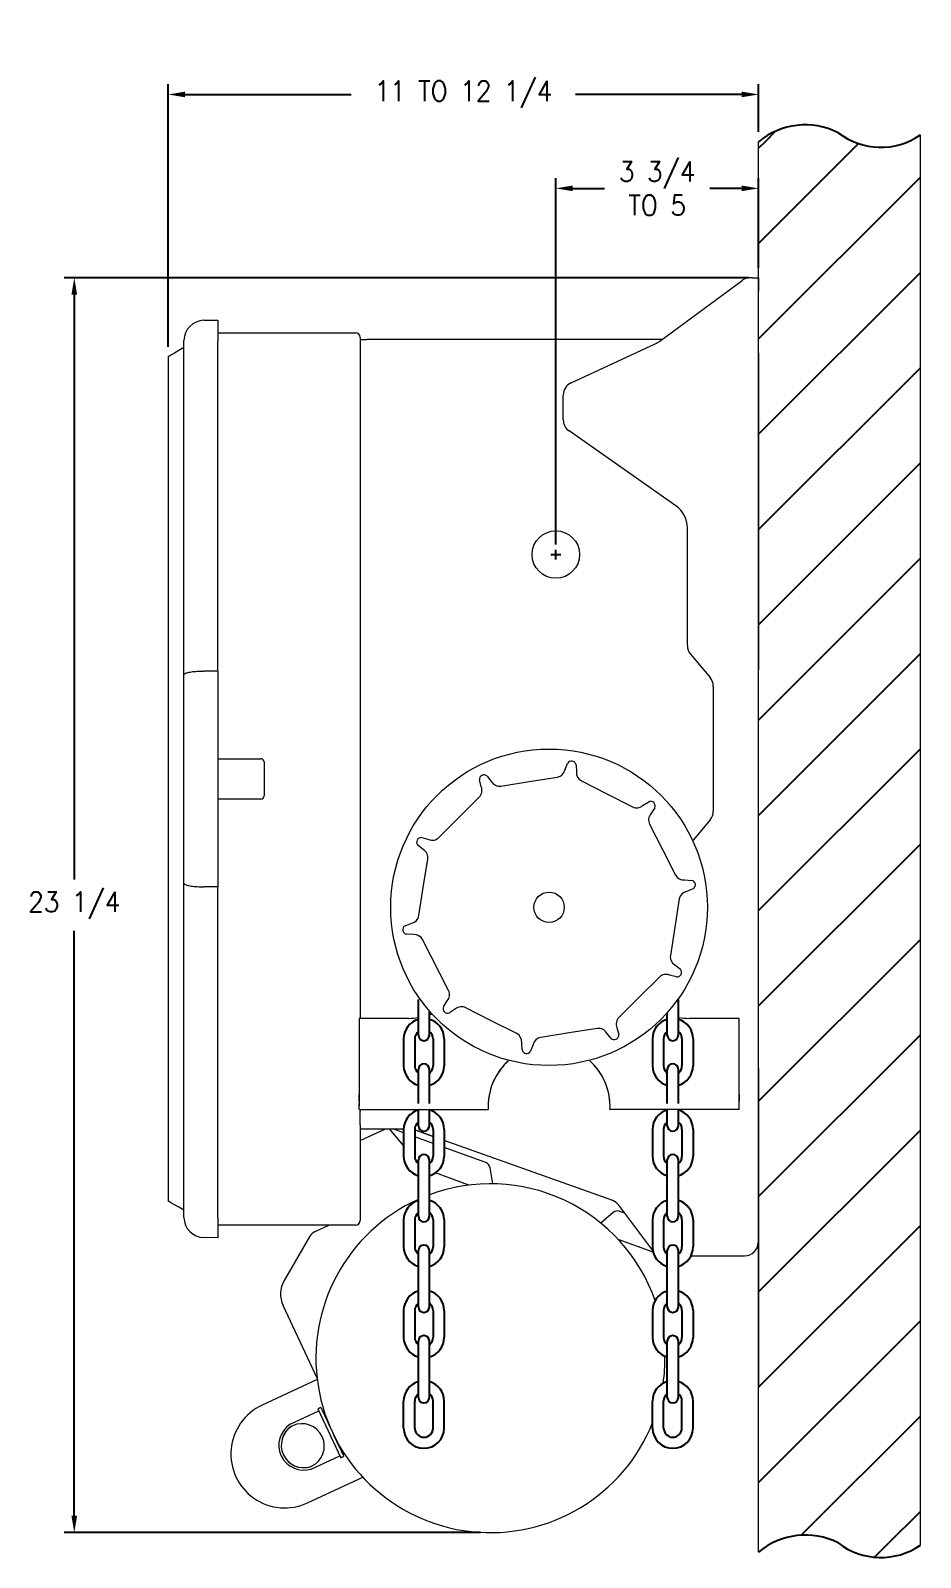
# Model space of a CAD drawing. Extents: x 2.2 to 51.7, y 8.3 to 42.6.
# Drawn here: x 35.23 to 51.72, y 10.17 to 38.49 of the extents above; entities that cross this region are included whole.
import ezdxf

# ---------------------------------------------------------------- set-up
doc = ezdxf.new("R2010")
doc.units = 0
doc.header["$LTSCALE"] = 0.5
doc.header["$MEASUREMENT"] = 0
doc.layers.get('Defpoints').update_dxf_attribs({"linetype": 'CONTINUOUS'})
doc.layers.add('DIM', color=1, linetype='CONTINUOUS')
doc.layers.add('OBJ', color=3, linetype='CONTINUOUS')
doc.styles.add('ROMANS', font='romans.shx', dxfattribs={"width": 0.9, "height": 0.375})
doc.dimstyles.new('GENIE', dxfattribs={"dimscale": 2, "dimtxt": 0.25, "dimasz": 0.156, "dimexe": 0.095, "dimexo": 0.0925, "dimgap": 0.095, "dimtad": 0, "dimtih": 1, "dimtoh": 1, "dimdec": 5, "dimzin": 4, "dimdsep": 46, "dimlunit": 5, "dimtxsty": 'ROMANS', "dimcen": 0.045, "dimadec": 0, "dimazin": 0, "dimtfac": 1, "dimtdec": 5, "dimtofl": 0, "dimtmove": 0, "dimatfit": 3, "dimfxl": 0, "dimfrac": 2, "dimtolj": 1, "dimtzin": 4, "dimarcsym": 0})

# ---------------------------------------------------------------- blocks, each defined once
blk = doc.blocks.new('*D38')
at = {"layer": 'Defpoints', "color": 0}
for p in [(48.722, 33.905), (36.039, 10.631), (43.753, 10.631)]:
    blk.add_point(p, dxfattribs=at)
at = {"layer": 'DIM', "color": 0, "lineweight": -2}
for p, q in [((48.537, 33.905), (35.849, 33.905)), ((36.039, 33.593), (36.039, 22.744)), ((36.039, 10.943), (36.039, 21.792)), ((43.568, 10.631), (35.849, 10.631))]:
    blk.add_line(p, q, dxfattribs=at)
at = {"layer": 'DIM', "color": 0}
for points in [[(35.987, 33.593), (36.091, 33.593), (36.039, 33.905)], [(35.987, 10.943), (36.091, 10.943), (36.039, 10.631)]]:
    blk.add_solid(points, dxfattribs=at)
at = {"layer": 'DIM', "color": 0, "insert": (36.039, 22.268), "char_height": 0.375, "attachment_point": 5, "style": 'ROMANS'}
blk.add_mtext('\\A1;23 1/4', dxfattribs=at)
blk = doc.blocks.new('*D40')
at = {"layer": 'Defpoints', "color": 0}
for p in [(48.722, 37.306), (48.722, 36.427), (37.779, 32.441)]:
    blk.add_point(p, dxfattribs=at)
at = {"layer": 'DIM', "color": 0, "lineweight": -2}
for p, q in [((37.779, 32.626), (37.779, 37.496)), ((48.722, 36.612), (48.722, 37.496)), ((38.091, 37.306), (41.172, 37.306)), ((48.41, 37.306), (45.329, 37.306))]:
    blk.add_line(p, q, dxfattribs=at)
at = {"layer": 'DIM', "color": 0}
for points in [[(38.091, 37.358), (38.091, 37.254), (37.779, 37.306)], [(48.41, 37.358), (48.41, 37.254), (48.722, 37.306)]]:
    blk.add_solid(points, dxfattribs=at)
at = {"layer": 'DIM', "color": 0, "insert": (43.251, 37.306), "char_height": 0.375, "attachment_point": 5, "style": 'ROMANS'}
blk.add_mtext('\\A1;11 TO 12 1/4', dxfattribs=at)
blk = doc.blocks.new('*D41')
at = {"layer": 'Defpoints', "color": 0}
for p in [(48.722, 35.564), (48.722, 33.905), (44.964, 28.772)]:
    blk.add_point(p, dxfattribs=at)
at = {"layer": 'DIM', "color": 0, "lineweight": -2}
for p, q in [((44.964, 28.957), (44.964, 35.754)), ((48.722, 34.09), (48.722, 35.754)), ((45.276, 35.564), (45.866, 35.564)), ((48.41, 35.564), (47.821, 35.564))]:
    blk.add_line(p, q, dxfattribs=at)
at = {"layer": 'DIM', "color": 0}
for points in [[(45.276, 35.616), (45.276, 35.512), (44.964, 35.564)], [(48.41, 35.616), (48.41, 35.512), (48.722, 35.564)]]:
    blk.add_solid(points, dxfattribs=at)
at = {"layer": 'DIM', "color": 0, "insert": (46.843, 35.564), "char_height": 0.375, "attachment_point": 5, "style": 'ROMANS'}
blk.add_mtext('\\A1;3 3/4\\PTO 5', dxfattribs=at)

msp = doc.modelspace()

# ---------------------------------------------------------------- hatches: boundary and pattern name
at = {"layer": 'DIM'}
h = msp.add_hatch(dxfattribs=at)
h.set_pattern_fill('ANSI31', color=256, scale=10, style=0)
h.set_pattern_definition([(45, (-10.1925, -3.1597), (-0.883883, 0.883883), [])])
edge = h.paths.add_edge_path()
edge.add_arc((50.988106, 37.625633), 1.29875, 232.4179376, 304.4000289)
edge.add_line((51.721857, 36.554017), (51.721857, 10.398032))
edge.add_arc((50.988106, 11.469648), 1.29875, 232.4179376, 304.4000289, ccw=False)
edge.add_arc((49.587622, 9.236581), 1.348829, 63.1893945, 129.9309651)
edge.add_line((48.721857, 10.270888), (48.721857, 36.426872))
edge.add_arc((49.587622, 35.392565), 1.348829, 63.1893945, 129.9309651, ccw=False)

# ---------------------------------------------------------------- linework, layer by layer
at = {"layer": 'DIM', "color": 3, "linetype": 'Continuous', "lineweight": 15}
for p, q in [((46.892758, 32.730386), (48.415628, 33.855791)), ((48.601857, 33.904734), (48.564209, 33.904734)), ((48.601857, 33.904734), (48.721857, 33.904734)), ((48.721857, 33.904734), (48.721857, 33.654734)), ((48.721857, 16.684734), (48.721857, 33.654734)), ((38.440231, 33.116716), (38.696776, 33.121194)), ((38.696776, 33.121194), (38.696776, 32.735285)), ((38.696776, 32.887584), (41.229557, 32.887584)), ((41.229557, 32.887584), (41.249557, 32.887584)), ((38.071776, 32.735285), (38.071776, 32.741773)), ((38.071776, 26.546026), (38.071776, 32.735285)), ((38.696776, 26.612155), (38.696776, 32.735285)), ((41.339357, 32.797784), (41.339357, 20.169679)), ((41.339357, 32.763484), (41.458958, 32.763484)), ((41.578957, 32.763484), (41.458958, 32.763484)), ((46.937546, 32.763484), (41.578957, 32.763484)), ((45.246801, 31.956858), (46.805709, 32.678789)), ((45.101857, 31.269876), (45.101857, 31.730003)), ((47.188646, 29.67855), (45.208463, 31.065088)), ((47.401857, 27.082769), (47.401857, 29.268974)), ((47.460346, 26.922072), (47.823368, 26.489439)), ((38.071776, 22.674543), (38.071776, 26.546026)), ((38.696776, 26.612155), (38.696776, 22.608414)), ((47.881858, 26.328742), (47.881858, 24.010727)), ((38.696776, 24.985285), (39.495807, 24.985285)), ((39.555807, 24.925285), (39.555807, 24.295285)), ((39.495807, 24.235284), (38.696776, 24.235284)), ((47.823368, 23.85003), (47.508309, 23.474557)), ((38.071776, 16.485285), (38.071776, 22.674543)), ((38.696776, 16.485285), (38.696776, 22.608414)), ((41.319357, 20.169679), (41.319357, 18.707678)), ((42.239357, 20.169679), (41.319357, 20.169679)), ((48.359357, 20.169679), (47.439357, 20.169679)), ((48.359357, 18.707678), (48.359357, 20.169679)), ((41.319357, 18.707678), (41.319357, 18.587678)), ((48.359357, 18.587678), (48.359357, 18.707678)), ((41.319357, 18.479679), (41.319357, 18.587678)), ((41.319357, 18.479679), (43.710951, 18.479679)), ((41.339357, 18.479679), (41.339357, 18.450984)), ((41.339357, 18.19719), (41.339357, 18.450984)), ((42.359047, 18.449959), (42.37461, 18.479679)), ((48.359357, 18.479679), (45.967763, 18.479679)), ((48.359357, 18.479679), (48.359357, 18.587678)), ((41.339357, 18.19719), (41.339357, 17.48628)), ((41.339357, 17.905705), (41.806391, 18.123485)), ((41.339357, 18.123485), (42.144162, 18.123485)), ((41.458958, 17.961475), (41.806389, 18.123485)), ((41.748726, 18.096596), (41.806388, 18.123485)), ((42.143946, 17.808916), (41.879991, 18.123485)), ((42.688946, 17.980474), (42.348946, 18.102158)), ((42.348946, 18.101572), (42.688946, 17.977823)), ((42.688946, 17.850121), (42.348946, 17.973871)), ((46.018655, 16.788789), (42.893946, 17.907105)), ((43.666104, 17.494464), (42.893946, 17.775507)), ((41.339357, 17.48628), (41.339357, 16.422785)), ((43.353009, 17.076333), (42.732192, 17.302292)), ((43.798989, 17.100762), (43.746452, 17.39871)), ((38.071776, 16.478797), (38.071776, 16.485285)), ((38.696776, 16.485285), (38.696776, 16.099375)), ((46.027867, 16.568342), (45.796105, 16.37387)), ((46.764357, 15.863484), (46.134414, 16.703409)), ((46.245142, 16.555772), (46.150968, 16.590048)), ((48.721857, 16.684734), (48.721857, 16.434735)), ((41.229557, 16.332985), (38.696776, 16.332985)), ((40.48943, 16.207391), (40.758766, 16.332985)), ((41.249557, 16.332985), (41.229557, 16.332985)), ((38.696776, 16.099375), (38.440231, 16.103853)), ((40.406069, 16.131005), (39.92931, 15.305234)), ((46.770554, 15.832449), (46.122043, 16.068488)), ((47.468064, 15.763484), (48.464357, 15.763484)), ((40.537911, 13.495582), (39.909169, 14.843925)), ((40.541579, 13.472193), (39.518865, 12.995293)), ((40.537911, 13.495582), (40.539077, 13.493149)), ((40.537923, 13.495557), (40.537911, 13.495582)), ((40.539078, 13.493148), (40.537923, 13.495557)), ((40.042366, 12.641659), (40.572558, 12.888886)), ((40.554915, 12.926722), (40.977525, 12.020411)), ((40.060647, 12.602454), (40.083305, 12.61302)), ((40.429702, 11.811014), (40.959894, 12.058241)), ((40.364102, 11.182677), (41.386816, 11.659577)), ((40.411421, 11.850219), (40.434078, 11.860785))]:
    msp.add_line(p, q, dxfattribs=at)
at = {"layer": 'DIM', "color": 3, "lineweight": 15}
for p, q in [((48.719857, 32.761928), (48.721857, 32.762428)), ((48.721857, 32.762428), (48.721857, 32.761928)), ((48.721857, 32.511928), (48.721857, 32.761928)), ((48.721857, 32.511928), (48.721857, 26.636928)), ((43.688756, 24.662799), (43.773233, 24.559215)), ((45.133436, 24.77465), (45.181769, 24.899269)), ((45.338654, 24.874421), (45.346112, 24.740966)), ((43.581375, 24.461459), (43.547228, 24.590687)), ((46.573169, 24.115749), (46.68552, 24.188159)), ((46.797837, 24.075841), (46.725428, 23.96349)), ((42.478349, 23.521808), (42.607577, 23.487661)), ((42.509821, 23.295803), (42.406237, 23.38028)), ((47.350645, 22.736433), (47.4841, 22.728975)), ((47.508948, 22.57209), (47.384329, 22.523757)), ((42.169767, 21.887267), (42.294386, 21.9356)), ((42.32807, 21.722924), (42.194615, 21.730382)), ((42.977393, 20.685643), (42.495771, 21.630879)), ((47.200366, 20.937549), (47.071138, 20.971696)), ((47.168894, 21.163553), (47.272478, 21.079077)), ((42.880877, 20.383516), (42.953287, 20.495867)), ((43.105546, 20.343608), (42.993195, 20.271199)), ((45.989959, 19.796558), (45.905482, 19.900141)), ((46.09734, 19.997898), (46.131487, 19.86867)), ((44.340061, 19.584936), (44.332603, 19.718391)), ((44.545279, 19.684706), (44.496946, 19.560088)), ((48.721857, 19.236928), (48.721857, 13.361928)), ((41.319357, 18.634679), (41.319357, 18.754679)), ((48.359357, 18.754679), (48.359357, 18.634679)), ((41.319357, 18.634679), (41.319357, 18.539678)), ((48.359357, 18.539678), (48.359357, 18.634679)), ((48.721857, 13.111928), (48.721857, 13.361928))]:
    msp.add_line(p, q, dxfattribs=at)
at = {"layer": 'DIM'}
for p, q in [((44.874357, 28.772484), (45.054357, 28.772484)), ((44.964357, 28.682484), (44.964357, 28.862484))]:
    msp.add_line(p, q, dxfattribs=at)
at = {"layer": 'DIM', "color": 3}
for p, q in [((42.416446, 19.858258), (42.416446, 20.516722)), ((47.234938, 19.858258), (47.234938, 20.516722)), ((42.621446, 19.858258), (42.621446, 20.292182)), ((47.029938, 19.858258), (47.029938, 20.261334)), ((42.143946, 19.790758), (42.143946, 19.290758)), ((42.348946, 19.790758), (42.348946, 19.290758)), ((42.688946, 19.790758), (42.688946, 19.290758)), ((42.893946, 19.790758), (42.893946, 19.290758)), ((46.757438, 19.790758), (46.757438, 19.290758)), ((46.962438, 19.790758), (46.962438, 19.290758)), ((47.302438, 19.790758), (47.302438, 19.290758)), ((47.507438, 19.790758), (47.507438, 19.290758)), ((42.416446, 18.587678), (42.416446, 19.223258)), ((42.621446, 18.587678), (42.621446, 19.223258)), ((47.029938, 18.587678), (47.029938, 19.223258)), ((47.234938, 18.587678), (47.234938, 19.223258)), ((42.416446, 18.178258), (42.416446, 18.479679)), ((42.621446, 18.178258), (42.621446, 18.479679)), ((47.029938, 18.178258), (47.029938, 18.479679)), ((47.234938, 18.178258), (47.234938, 18.479679)), ((42.143946, 18.110758), (42.143946, 17.610758)), ((42.348946, 18.110758), (42.348946, 17.610758)), ((42.688946, 18.110758), (42.688946, 17.610758)), ((42.893946, 18.110758), (42.893946, 17.610758)), ((46.757438, 18.110758), (46.757438, 17.610758)), ((46.962438, 18.110758), (46.962438, 17.610758)), ((47.302438, 18.110758), (47.302438, 17.610758)), ((47.507438, 18.110758), (47.507438, 17.610758)), ((42.416446, 16.498258), (42.416446, 17.543258)), ((42.621446, 16.498258), (42.621446, 17.543258)), ((47.029938, 16.498258), (47.029938, 17.543258)), ((47.234938, 16.498258), (47.234938, 17.543258)), ((42.143946, 16.430758), (42.143946, 15.930758)), ((42.348946, 16.430758), (42.348946, 15.930758)), ((42.688946, 16.430758), (42.688946, 15.930758)), ((42.893946, 16.430758), (42.893946, 15.930758)), ((46.757438, 16.430758), (46.757438, 15.930758)), ((46.962438, 16.430758), (46.962438, 15.930758)), ((47.302438, 16.430758), (47.302438, 15.930758)), ((47.507438, 16.430758), (47.507438, 15.930758)), ((42.416446, 14.818258), (42.416446, 15.863258)), ((42.621446, 14.818258), (42.621446, 15.863258)), ((47.029938, 14.818258), (47.029938, 15.863258)), ((47.234938, 14.818258), (47.234938, 15.863258)), ((42.143946, 14.750758), (42.143946, 14.250758)), ((42.348946, 14.750758), (42.348946, 14.250758)), ((42.688946, 14.750758), (42.688946, 14.250758)), ((42.893946, 14.750758), (42.893946, 14.250758)), ((46.757438, 14.750758), (46.757438, 14.250758)), ((46.962438, 14.750758), (46.962438, 14.250758)), ((47.302438, 14.750758), (47.302438, 14.250758)), ((47.507438, 14.750758), (47.507438, 14.250758)), ((42.416446, 13.138258), (42.416446, 14.183258)), ((42.621446, 13.138258), (42.621446, 14.183258)), ((47.029938, 13.138258), (47.029938, 14.183258)), ((47.234938, 13.138258), (47.234938, 14.183258)), ((42.143946, 12.570758), (42.143946, 13.070758)), ((42.348946, 12.570758), (42.348946, 13.070758)), ((42.688946, 12.570758), (42.688946, 13.070758)), ((42.893946, 12.570758), (42.893946, 13.070758)), ((46.757438, 12.570758), (46.757438, 13.070758)), ((46.962438, 12.570758), (46.962438, 13.070758)), ((47.302438, 12.570758), (47.302438, 13.070758)), ((47.507438, 12.570758), (47.507438, 13.070758))]:
    msp.add_line(p, q, dxfattribs=at)
at = {"layer": 'DIM', "color": 3, "linetype": 'Continuous', "lineweight": 15, "flags": 128}
for points in [[(38.071776, 32.610284), (37.975236, 32.554548), (37.897915, 32.509906), (37.839872, 32.476395), (37.801152, 32.45404), (37.781784, 32.442858), (37.779362, 32.44146)], [(42.143946, 18.048485), (42.011146, 18.096821), (41.957746, 18.116256), (41.937887, 18.123485)], [(38.071776, 16.610285), (37.975236, 16.666021), (37.897915, 16.710663), (37.839872, 16.744174), (37.801152, 16.76653), (37.781784, 16.777711), (37.779362, 16.779109)], [(40.609293, 12.952079), (40.610054, 12.950447), (40.616111, 12.937457), (40.628051, 12.911852), (40.645531, 12.874368), (40.668046, 12.826083), (40.694951, 12.768386), (40.72547, 12.702937), (40.758726, 12.631619), (40.793762, 12.556484), (40.829571, 12.479693), (40.865121, 12.403456), (40.89939, 12.329964), (40.931393, 12.261334), (40.960209, 12.199539), (40.985008, 12.146355), (41.005078, 12.103316), (41.019841, 12.071657), (41.028872, 12.052289), (41.031912, 12.045771), (41.031912, 12.045771)], [(40.066721, 12.603819), (40.066721, 12.603819)], [(40.41637, 11.853994), (40.41637, 11.853994)]]:
    msp.add_lwpolyline(points, dxfattribs=at)
at = {"layer": 'DIM', "color": 3, "lineweight": 15, "flags": 128}
for points in [[(43.946271, 24.477645), (44.469883, 24.560577), (44.994073, 24.643601)], [(45.438157, 24.573265), (45.910514, 24.332587), (46.383393, 24.091643)], [(42.795514, 23.523378), (43.170378, 23.898244), (43.545657, 24.273522)], [(46.701322, 23.773714), (46.942, 23.301357), (47.182944, 22.828478)], [(42.425435, 22.074962), (42.508367, 22.598575), (42.591391, 23.122765)], [(47.25328, 22.384394), (47.170348, 21.860782), (47.087324, 21.336592)], [(46.883201, 20.935978), (46.508336, 20.561114), (46.133058, 20.185835)], [(44.240558, 19.886092), (43.768201, 20.12677), (43.295322, 20.367714)], [(45.732444, 19.981712), (45.208832, 19.89878), (44.684642, 19.815756)]]:
    msp.add_lwpolyline(points, dxfattribs=at)
at = {"layer": 'DIM', "color": 3, "linetype": 'Continuous', "lineweight": 15}
for centre, radius in [((44.964357, 28.772484), 0.4395), ((44.839357, 22.229678), 2.934832)]:
    msp.add_circle(centre, radius, dxfattribs=at)
at = {"layer": 'DIM', "color": 3, "lineweight": 15}
msp.add_circle((44.839357, 22.229678), 0.282, dxfattribs=at)
at = {"layer": 'DIM', "color": 3, "linetype": 'Continuous', "lineweight": 15}
for centre, radius, start, end in [((48.564209, 33.654734), 0.25, 109.2327884, 126.4644923), ((38.446776, 32.741773), 0.375, 91, 180), ((41.249557, 32.797784), 0.0898, 0, 90), ((46.595596, 33.132499), 0.5, 294.8488812, 306.4644923), ((45.351857, 31.730003), 0.25, 114.8488812, 180), ((45.351857, 31.269876), 0.25, 180, 235), ((46.901857, 29.268974), 0.5, 0, 55), ((47.651857, 27.082769), 0.25, 180, 220), ((47.631857, 26.328742), 0.25, 0, 40), ((39.495807, 24.925284), 0.06, 0, 90), ((39.495807, 24.295284), 0.06, 270, 0), ((47.631857, 24.010727), 0.25, 320, 0), ((42.239357, 21.299678), 1.13, 270, 279.0163095), ((42.239357, 21.299678), 1.13, 289.7630781, 291.7826277), ((47.439357, 21.299678), 1.13, 248.2173723, 248.7573803), ((47.439357, 21.299678), 1.13, 259.5776937, 270), ((44.839357, 18.539678), 1.13, 131.7674948, 183.0436719), ((44.839357, 18.539678), 1.13, 356.9563281, 48.2325052), ((43.623351, 17.377003), 0.125, 10, 70), ((43.752508, 13.866095), 3.235, 19.2940509, 110.4648557), ((43.752508, 13.866095), 3.235, 114.3935667, 338.2610486), ((45.934414, 16.553409), 0.25, 36.8698976, 70.3079788), ((38.446776, 16.478796), 0.375, 180, 269), ((46.108216, 16.472587), 0.125, 70, 130), ((40.568886, 16.037001), 0.188006, 115.0007333, 149.999835), ((41.249557, 16.422784), 0.0898, 270, 0), ((48.464357, 16.013484), 0.25, 270, 0), ((40.362323, 15.055234), 0.5, 149.9999913, 205), ((43.752508, 13.866095), 3.235, 351.7248025, 0.6889593), ((39.941484, 12.088986), 1, 115, 295), ((40.292678, 12.25275), 0.4625, 122.7664513, 287.2335792), ((40.292678, 12.25275), 0.4175, 122.7664342, 287.2335658), ((40.292678, 12.25275), 0.4175, 123.6095762, 286.3904238), ((40.258692, 12.236902), 0.415, 295, 115)]:
    msp.add_arc(centre, radius, start, end, dxfattribs=at)
at = {"layer": 'DIM', "color": 3, "lineweight": 15}
for centre, radius, start, end in [((45.255473, 24.85693), 0.085, 11.875209, 150.12472), ((43.631743, 24.599756), 0.085, 47.8753302, 186.1246858), ((44.96748, 24.811508), 0.17, 278.9999847, 347.4783609), ((45.515335, 24.724736), 0.17, 174.5216387, 242.9999528), ((43.425449, 24.39373), 0.17, 315.0000224, 23.4782606), ((43.919677, 24.645552), 0.17, 210.5216552, 278.9998973), ((46.460572, 24.243114), 0.17, 242.999877, 311.4783386), ((46.720261, 24.110582), 0.085, 335.8753858, 114.1245394), ((46.852793, 23.850893), 0.17, 138.5216321, 207.0000652), ((42.46928, 23.437293), 0.085, 83.8755353, 222.1246372), ((42.675305, 23.643586), 0.17, 246.5215985, 315.0000158), ((42.423483, 23.149359), 0.17, 351.0001542, 59.4782093), ((47.334416, 22.905658), 0.170002, 207.000326, 275.4780017), ((47.466609, 22.645794), 0.085, 299.875334, 78.124739), ((47.421186, 22.3578), 0.17, 102.5215936, 170.9999347), ((42.212106, 21.813563), 0.085, 119.8752058, 258.1246582), ((42.257528, 22.101556), 0.17, 282.5215936, 350.9999347), ((42.344299, 21.5537), 0.170001, 27.0002324, 95.4780531), ((47.255231, 21.309998), 0.17, 171.0000803, 239.4782877), ((47.00341, 20.81577), 0.17, 66.521818, 135.0001579), ((47.209435, 21.022064), 0.085, 263.8753607, 42.1246233), ((42.825922, 20.608464), 0.17, 318.5216962, 27.0000011), ((42.958453, 20.348774), 0.085, 155.875482, 294.1245928), ((43.218143, 20.216243), 0.17, 62.999877, 131.4783386), ((46.253267, 20.065626), 0.170001, 135.0001393, 203.4782525), ((44.163379, 19.734621), 0.17, 354.5217232, 62.9999913), ((45.759038, 19.813806), 0.169999, 30.5213685, 99.0001653), ((46.046972, 19.859601), 0.085, 227.875054, 6.124962), ((44.423242, 19.602427), 0.085, 191.8754403, 330.1246958), ((44.711236, 19.647849), 0.170001, 99.0002148, 167.4782644), ((44.839357, 18.539678), 1.13, 131.7674948, 175.1774058), ((44.839357, 18.539678), 1.13, 4.8225942, 48.2325052)]:
    msp.add_arc(centre, radius, start, end, dxfattribs=at)
at = {"layer": 'DIM', "color": 3}
for centre, radius, start, end in [((42.518946, 19.790758), 0.375, 105.8627163, 180), ((42.518946, 19.790758), 0.375, 0, 74.1372837), ((47.132438, 19.790758), 0.375, 105.8627163, 180), ((47.132438, 19.790758), 0.375, 0, 74.1372837), ((42.518946, 19.790758), 0.17, 127.0808356, 180), ((42.518946, 19.858258), 0.1025, 180, 0), ((42.518946, 19.790758), 0.17, 0, 52.9191644), ((47.132438, 19.790758), 0.17, 127.0808356, 180), ((47.132438, 19.858258), 0.1025, 180, 0), ((47.132438, 19.790758), 0.17, 0, 52.9191644), ((42.518946, 19.290758), 0.375, 180, 254.1372837), ((42.518946, 19.290758), 0.17, 180, 232.9191644), ((42.518946, 19.223258), 0.1025, 0, 180), ((42.518946, 19.290758), 0.375, 285.8627163, 0), ((42.518946, 19.290758), 0.17, 307.0808356, 0), ((47.132438, 19.290758), 0.375, 180, 254.1372837), ((47.132438, 19.290758), 0.17, 180, 232.9191644), ((47.132438, 19.223258), 0.1025, 0, 180), ((47.132438, 19.290758), 0.375, 285.8627163, 0), ((47.132438, 19.290758), 0.17, 307.0808356, 0), ((42.518946, 18.110758), 0.375, 105.8627163, 180), ((42.518946, 18.110758), 0.375, 0, 74.1372837), ((47.132438, 18.110758), 0.375, 105.8627163, 180), ((47.132438, 18.110758), 0.375, 0, 74.1372837), ((42.518946, 18.110758), 0.17, 127.0808356, 180), ((42.518946, 18.178258), 0.1025, 180, 0), ((42.518946, 18.110758), 0.17, 0, 52.9191644), ((47.132438, 18.110758), 0.17, 127.0808356, 180), ((47.132438, 18.178258), 0.1025, 180, 0), ((47.132438, 18.110758), 0.17, 0, 52.9191644), ((42.518946, 17.610758), 0.375, 180, 254.1372837), ((42.518946, 17.610758), 0.17, 180, 232.9191644), ((42.518946, 17.543258), 0.1025, 0, 180), ((42.518946, 17.610758), 0.375, 285.8627163, 0), ((42.518946, 17.610758), 0.17, 307.0808356, 0), ((47.132438, 17.610758), 0.375, 180, 254.1372837), ((47.132438, 17.610758), 0.17, 180, 232.9191644), ((47.132438, 17.543258), 0.1025, 0, 180), ((47.132438, 17.610758), 0.375, 285.8627163, 0), ((47.132438, 17.610758), 0.17, 307.0808356, 0), ((42.518946, 16.430758), 0.375, 105.8627163, 180), ((42.518946, 16.430758), 0.375, 0, 74.1372837), ((47.132438, 16.430758), 0.375, 105.8627163, 180), ((47.132438, 16.430758), 0.375, 0, 74.1372837), ((42.518946, 16.430758), 0.17, 127.0808356, 180), ((42.518946, 16.498258), 0.1025, 180, 0), ((42.518946, 16.430758), 0.17, 0, 52.9191644), ((47.132438, 16.430758), 0.17, 127.0808356, 180), ((47.132438, 16.498258), 0.1025, 180, 0), ((47.132438, 16.430758), 0.17, 0, 52.9191644), ((42.518946, 15.930758), 0.375, 180, 254.1372837), ((42.518946, 15.930758), 0.17, 180, 232.9191644), ((42.518946, 15.863258), 0.1025, 0, 180), ((42.518946, 15.930758), 0.375, 285.8627163, 0), ((42.518946, 15.930758), 0.17, 307.0808356, 0), ((47.132438, 15.930758), 0.375, 180, 254.1372837), ((47.132438, 15.930758), 0.17, 180, 232.9191644), ((47.132438, 15.863258), 0.1025, 0, 180), ((47.132438, 15.930758), 0.375, 285.8627163, 0), ((47.132438, 15.930758), 0.17, 307.0808356, 0), ((42.518946, 14.750758), 0.375, 105.8627163, 180), ((42.518946, 14.750758), 0.375, 0, 74.1372837), ((47.132438, 14.750758), 0.375, 105.8627163, 180), ((47.132438, 14.750758), 0.375, 0, 74.1372837), ((42.518946, 14.750758), 0.17, 127.0808356, 180), ((42.518946, 14.818258), 0.1025, 180, 0), ((42.518946, 14.750758), 0.17, 0, 52.9191644), ((47.132438, 14.750758), 0.17, 127.0808356, 180), ((47.132438, 14.818258), 0.1025, 180, 0), ((47.132438, 14.750758), 0.17, 0, 52.9191644), ((42.518946, 14.250758), 0.375, 180, 254.1372837), ((42.518946, 14.250758), 0.17, 180, 232.9191644), ((42.518946, 14.183258), 0.1025, 0, 180), ((42.518946, 14.250758), 0.375, 285.8627163, 0), ((42.518946, 14.250758), 0.17, 307.0808356, 0), ((47.132438, 14.250758), 0.375, 180, 254.1372837), ((47.132438, 14.250758), 0.17, 180, 232.9191644), ((47.132438, 14.183258), 0.1025, 0, 180), ((47.132438, 14.250758), 0.375, 285.8627163, 0), ((47.132438, 14.250758), 0.17, 307.0808356, 0), ((42.518946, 13.070758), 0.375, 105.8627163, 180), ((42.518946, 13.070758), 0.375, 0, 74.1372837), ((47.132438, 13.070758), 0.375, 105.8627163, 180), ((47.132438, 13.070758), 0.375, 0, 74.1372837), ((42.518946, 13.070758), 0.17, 127.0808356, 180), ((42.518946, 13.138258), 0.1025, 180, 0), ((42.518946, 13.070758), 0.17, 0, 52.9191644), ((47.132438, 13.070758), 0.17, 127.0808356, 180), ((47.132438, 13.138258), 0.1025, 180, 0), ((47.132438, 13.070758), 0.17, 0, 52.9191644), ((42.518946, 12.570758), 0.375, 180, 0), ((42.518946, 12.570758), 0.17, 180, 0), ((47.132438, 12.570758), 0.375, 180, 0), ((47.132438, 12.570758), 0.17, 180, 0)]:
    msp.add_arc(centre, radius, start, end, dxfattribs=at)
at = {"layer": 'DIM', "color": 3, "linetype": 'Continuous', "lineweight": 15}
for points, knots in [([(48.564209, 33.904734), (48.554222, 33.904426), (48.534237, 33.90381), (48.504192, 33.898078), (48.487047, 33.892477), (48.481857, 33.890782)], [0, 0, 0, 0, 0.410608937, 0.821609604, 1, 1, 1, 1]), ([(38.071776, 26.546026), (38.071776, 26.546102), (38.071798, 26.550918), (38.07946, 26.563103), (38.121504, 26.581294), (38.205217, 26.597716), (38.315292, 26.608925), (38.398582, 26.610567), (38.440231, 26.611388)], [0, 0, 0, 0, 0.002242651, 0.141619508, 0.359137067, 0.573675051, 0.786813026, 1, 1, 1, 1]), ([(38.071776, 22.674543), (38.071776, 22.674467), (38.071798, 22.669651), (38.07946, 22.657466), (38.121504, 22.639275), (38.205217, 22.622854), (38.315292, 22.611644), (38.398582, 22.610002), (38.440231, 22.609181)], [0, 0, 0, 0, 0.002242651, 0.14161947, 0.359137036, 0.573674994, 0.786813019, 1, 1, 1, 1])]:
    msp.add_open_spline(points, degree=3, knots=knots, dxfattribs=at)
for points in [[(37.779362, 32.44146), (37.779362, 16.779109)], [(38.696776, 26.612155), (38.440231, 26.611388)], [(38.696776, 22.608414), (38.440231, 22.609181)], [(40.609293, 12.952079), (40.554915, 12.926722)], [(40.674054, 12.87194), (40.651555, 12.861448)], [(40.977533, 12.020415), (41.031912, 12.045771)], [(40.98965, 12.136402), (41.012149, 12.146894)]]:
    msp.add_open_spline(points, degree=1, dxfattribs=at)
at = {"layer": 'OBJ', "lineweight": 15}
for p, q in [((51.721857, 10.398032), (51.721857, 36.554017)), ((48.721857, 10.270888), (48.721857, 36.426872))]:
    msp.add_line(p, q, dxfattribs=at)
at = {"layer": 'OBJ'}
for centre, radius, start, end in [((49.587622, 35.392565), 1.348829, 63.1893945, 129.9309651), ((50.988106, 37.625633), 1.29875, 232.4179376, 304.4000289), ((49.587622, 9.236581), 1.348829, 63.1893945, 129.9309651), ((50.988106, 11.469648), 1.29875, 232.4179376, 304.4000289)]:
    msp.add_arc(centre, radius, start, end, dxfattribs=at)

# ---------------------------------------------------------------- dimensions: what is measured, and where the dimension line sits
at = {"layer": 'DIM'}
for base, p1, p2, text, picture, middle in [((48.721857, 37.305979), (37.779362, 32.44146), (48.721857, 36.426872), '11 TO 12 1/4', '*D40', (43.25061, 37.305979)), ((48.721857, 35.563802), (44.964357, 28.772484), (48.721857, 33.904734), '<>\\PTO 5', '*D41', (46.843107, 35.563802))]:
    dim = msp.add_linear_dim(base=base, p1=p1, p2=p2, text=text, dimstyle='GENIE', dxfattribs=at)
    dim.commit()
    dim.dimension.update_dxf_attribs({"geometry": picture, "text_midpoint": middle})
dim = msp.add_linear_dim(base=(36.038712, 10.631095), p1=(48.721857, 33.904734), p2=(43.752508, 10.631095), angle=90, dimstyle='GENIE', override={"dimdec": 4}, dxfattribs=at)
dim.commit()
dim.dimension.update_dxf_attribs({"geometry": '*D38', "text_midpoint": (36.038712, 22.267915), "dimtype": 160})

doc.saveas('drawing.dxf')
